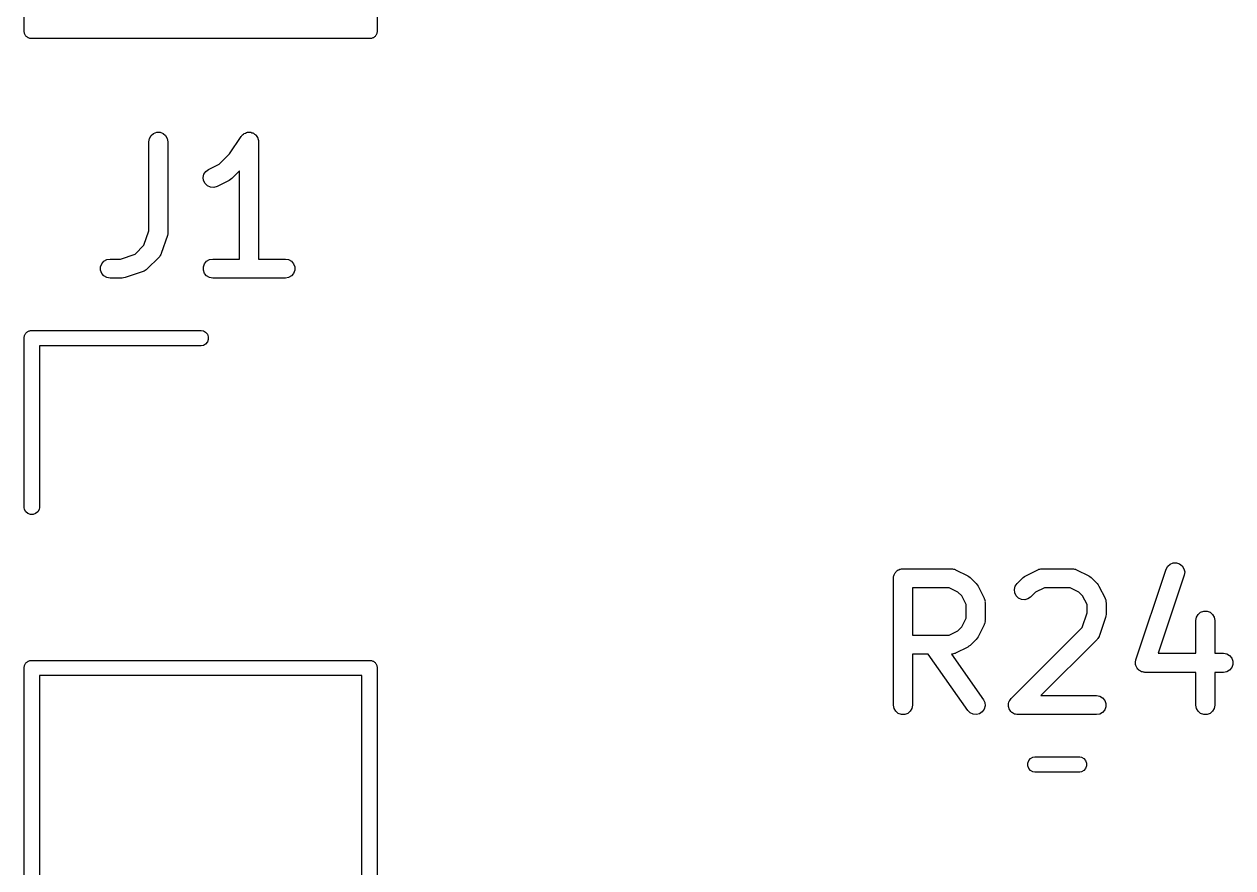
# Model space of a CAD drawing. Extents: x 105.5 to 202.9, y -138.6 to -44.
# Drawn here: x 142.12 to 151.64, y -71.42 to -64.78 of the extents above; entities that cross this region are included whole.
import ezdxf

# ---------------------------------------------------------------- set-up
doc = ezdxf.new("R2010")
doc.units = 0
doc.header["$MEASUREMENT"] = 0
doc.layers.add('BLACK', color=7, linetype='CONTINUOUS')

msp = doc.modelspace()

# ---------------------------------------------------------------- linework, layer by layer
at = {"layer": 'BLACK', "linetype": 'CONTINUOUS'}
for p, q in [((142.12, -64.8194), (142.12, -59.6848)), ((144.9, -59.6848), (144.9, -64.8352)), ((142.12, -64.8406), (142.12, -64.8194)), ((142.122, -64.8456), (142.12, -64.8406)), ((142.123, -64.8508), (142.122, -64.8456)), ((142.125, -64.8554), (142.123, -64.8508)), ((142.127, -64.8605), (142.125, -64.8554)), ((142.131, -64.8645), (142.127, -64.8605)), ((142.133, -64.8692), (142.131, -64.8645)), ((142.137, -64.8726), (142.133, -64.8692)), ((142.141, -64.8767), (142.137, -64.8726)), ((142.145, -64.8793), (142.141, -64.8767)), ((142.15, -64.8828), (142.145, -64.8793)), ((142.155, -64.8846), (142.15, -64.8828)), ((142.159, -64.8873), (142.155, -64.8846)), ((142.164, -64.8882), (142.159, -64.8873)), ((142.169, -64.89), (142.164, -64.8882)), ((142.175, -64.89), (142.169, -64.89)), ((144.845, -64.89), (142.175, -64.89)), ((142.175, -64.89), (142.175, -64.89)), ((144.851, -64.89), (144.845, -64.89)), ((144.845, -64.89), (144.845, -64.89)), ((144.856, -64.8882), (144.851, -64.89)), ((144.861, -64.8873), (144.856, -64.8882)), ((144.865, -64.8846), (144.861, -64.8873)), ((144.87, -64.8828), (144.865, -64.8846)), ((144.875, -64.8793), (144.87, -64.8828)), ((144.879, -64.8767), (144.875, -64.8793)), ((144.883, -64.8726), (144.879, -64.8767)), ((144.887, -64.8692), (144.883, -64.8726)), ((144.889, -64.8645), (144.887, -64.8692)), ((144.893, -64.8605), (144.889, -64.8645)), ((144.895, -64.8555), (144.893, -64.8605)), ((144.897, -64.8508), (144.895, -64.8555)), ((144.898, -64.8456), (144.897, -64.8508)), ((144.9, -64.8406), (144.898, -64.8456)), ((144.9, -64.8352), (144.9, -64.8353)), ((144.9, -64.8353), (144.9, -64.8406)), ((143.106, -65.6767), (143.119, -65.6542)), ((143.119, -65.6542), (143.139, -65.6374)), ((143.139, -65.6374), (143.164, -65.6285)), ((143.164, -65.6285), (143.19, -65.6285)), ((143.19, -65.6285), (143.214, -65.6374)), ((143.214, -65.6374), (143.234, -65.6542)), ((143.234, -65.6542), (143.247, -65.6767)), ((143.737, -65.7975), (143.829, -65.6608)), ((143.829, -65.6608), (143.831, -65.6578)), ((143.831, -65.6578), (143.833, -65.6542)), ((143.833, -65.6542), (143.84, -65.6484)), ((143.84, -65.6484), (143.847, -65.6419)), ((143.847, -65.6419), (143.85, -65.6401)), ((143.85, -65.6401), (143.853, -65.6374)), ((143.853, -65.6374), (143.862, -65.6344)), ((143.862, -65.6344), (143.87, -65.6304)), ((143.87, -65.6304), (143.874, -65.6299)), ((143.874, -65.6299), (143.878, -65.6285)), ((143.878, -65.6285), (143.887, -65.6285)), ((143.887, -65.6285), (143.896, -65.6275)), ((143.896, -65.6275), (143.9, -65.6285)), ((143.9, -65.6285), (143.904, -65.6285)), ((143.904, -65.6285), (143.912, -65.6316)), ((143.912, -65.6316), (143.921, -65.6337)), ((143.921, -65.6337), (143.925, -65.636)), ((143.925, -65.636), (143.928, -65.6374)), ((143.928, -65.6374), (143.935, -65.6432)), ((143.935, -65.6432), (143.943, -65.6481)), ((143.943, -65.6481), (143.945, -65.6515)), ((143.945, -65.6515), (143.948, -65.6542)), ((143.948, -65.6542), (143.953, -65.6619)), ((143.953, -65.6619), (143.958, -65.6691)), ((143.958, -65.6691), (143.959, -65.6731)), ((143.959, -65.6731), (143.961, -65.6767)), ((143.102, -65.7024), (143.106, -65.6767)), ((143.102, -66.4045), (143.102, -65.7024)), ((143.247, -65.6767), (143.252, -65.7024)), ((143.252, -65.7024), (143.252, -66.4167)), ((143.961, -65.6767), (143.963, -65.6855)), ((143.963, -65.6855), (143.965, -65.6941)), ((143.965, -65.6941), (143.965, -65.6983)), ((143.965, -65.6983), (143.966, -65.7024)), ((143.966, -65.7024), (143.966, -66.6274)), ((143.656, -65.8788), (143.737, -65.7975)), ((143.53, -65.9836), (143.536, -65.9583)), ((143.536, -65.9583), (143.551, -65.9365)), ((143.551, -65.9365), (143.572, -65.921)), ((143.572, -65.921), (143.656, -65.8788)), ((143.816, -65.9311), (143.754, -65.9935)), ((143.816, -66.6274), (143.816, -65.9311)), ((143.533, -66.0095), (143.53, -65.9836)), ((143.545, -66.0328), (143.533, -66.0095)), ((143.564, -66.0507), (143.545, -66.0328)), ((143.588, -66.061), (143.564, -66.0507)), ((143.734, -66.0076), (143.639, -66.0552)), ((143.744, -66.0004), (143.734, -66.0076)), ((143.754, -65.9935), (143.744, -66.0004)), ((143.614, -66.0626), (143.588, -66.061)), ((143.639, -66.0552), (143.614, -66.0626)), ((143.063, -66.519), (143.102, -66.4045)), ((143.25, -66.4285), (143.248, -66.4404)), ((143.252, -66.4167), (143.25, -66.4285)), ((142.993, -66.5892), (143.063, -66.519)), ((143.248, -66.4404), (143.2, -66.5832)), ((142.879, -66.6274), (142.993, -66.5892)), ((143.182, -66.6126), (143.087, -66.7078)), ((143.185, -66.609), (143.182, -66.6126)), ((143.188, -66.6061), (143.185, -66.609)), ((143.192, -66.5984), (143.188, -66.6061)), ((143.197, -66.5912), (143.192, -66.5984)), ((143.198, -66.587), (143.197, -66.5912)), ((143.2, -66.5832), (143.198, -66.587)), ((142.722, -66.6894), (142.731, -66.6649)), ((142.722, -66.7154), (142.722, -66.6894)), ((142.731, -66.7399), (142.722, -66.7154)), ((142.731, -66.6649), (142.748, -66.6449)), ((142.748, -66.6449), (142.77, -66.6319)), ((142.77, -66.6319), (142.796, -66.6274)), ((142.796, -66.6274), (142.879, -66.6274)), ((143.073, -66.7177), (143.066, -66.7227)), ((143.08, -66.7135), (143.073, -66.7177)), ((143.083, -66.7103), (143.08, -66.7135)), ((143.087, -66.7078), (143.083, -66.7103)), ((143.531, -66.6894), (143.54, -66.6649)), ((143.531, -66.7154), (143.531, -66.6894)), ((143.54, -66.7399), (143.531, -66.7154)), ((143.54, -66.6649), (143.557, -66.6449)), ((143.557, -66.6449), (143.58, -66.6319)), ((143.58, -66.6319), (143.605, -66.6274)), ((143.605, -66.6274), (143.816, -66.6274)), ((143.966, -66.6274), (144.177, -66.6274)), ((144.177, -66.6274), (144.202, -66.6319)), ((144.202, -66.6319), (144.225, -66.6449)), ((144.225, -66.6449), (144.242, -66.6649)), ((144.242, -66.6649), (144.251, -66.6894)), ((144.251, -66.7154), (144.242, -66.7399)), ((144.251, -66.6894), (144.251, -66.7154)), ((142.748, -66.7598), (142.731, -66.7399)), ((142.77, -66.7729), (142.748, -66.7598)), ((142.796, -66.7774), (142.77, -66.7729)), ((142.891, -66.7774), (142.796, -66.7774)), ((142.903, -66.7753), (142.891, -66.7774)), ((142.915, -66.7735), (142.903, -66.7753)), ((143.058, -66.7259), (142.915, -66.7735)), ((143.061, -66.7239), (143.058, -66.7259)), ((143.066, -66.7227), (143.061, -66.7239)), ((143.557, -66.7598), (143.54, -66.7399)), ((143.58, -66.7729), (143.557, -66.7598)), ((143.605, -66.7774), (143.58, -66.7729)), ((144.177, -66.7774), (143.605, -66.7774)), ((144.202, -66.7729), (144.177, -66.7774)), ((144.225, -66.7598), (144.202, -66.7729)), ((144.242, -66.7399), (144.225, -66.7598)), ((142.15, -67.1972), (142.155, -67.1954)), ((142.155, -67.1954), (142.159, -67.1927)), ((142.159, -67.1927), (142.164, -67.1918)), ((142.164, -67.1918), (142.169, -67.19)), ((142.169, -67.19), (142.175, -67.19)), ((142.175, -67.19), (142.175, -67.19)), ((142.175, -67.19), (143.515, -67.19)), ((143.515, -67.19), (143.531, -67.1927)), ((143.531, -67.1927), (143.549, -67.2033)), ((142.12, -67.2394), (142.122, -67.2344)), ((142.12, -67.2448), (142.12, -67.2394)), ((142.12, -68.5852), (142.12, -67.2448)), ((142.122, -67.2344), (142.123, -67.2292)), ((142.123, -67.2292), (142.125, -67.2246)), ((142.125, -67.2246), (142.127, -67.2195)), ((142.127, -67.2195), (142.131, -67.2154)), ((142.131, -67.2154), (142.133, -67.2108)), ((142.133, -67.2108), (142.137, -67.2074)), ((142.137, -67.2074), (142.141, -67.2033)), ((142.141, -67.2033), (142.145, -67.2007)), ((142.145, -67.2007), (142.15, -67.1972)), ((143.549, -67.2033), (143.563, -67.2195)), ((143.563, -67.2805), (143.549, -67.2967)), ((143.563, -67.2195), (143.57, -67.2394)), ((143.57, -67.2606), (143.563, -67.2805)), ((143.57, -67.2394), (143.57, -67.2606)), ((143.515, -67.31), (142.24, -67.31)), ((142.24, -67.31), (142.24, -68.5852)), ((143.531, -67.3073), (143.515, -67.31)), ((143.549, -67.2967), (143.531, -67.3073)), ((142.123, -68.6008), (142.12, -68.5852)), ((142.133, -68.6192), (142.123, -68.6008)), ((142.15, -68.6328), (142.133, -68.6192)), ((142.227, -68.6192), (142.21, -68.6328)), ((142.237, -68.6008), (142.227, -68.6192)), ((142.24, -68.5852), (142.237, -68.6008)), ((142.169, -68.64), (142.15, -68.6328)), ((142.191, -68.64), (142.169, -68.64)), ((142.21, -68.6328), (142.191, -68.64)), ((148.976, -69.1049), (148.98, -69.0999)), ((148.98, -69.0999), (148.983, -69.0942)), ((148.983, -69.0942), (148.988, -69.09)), ((148.988, -69.09), (148.993, -69.0849)), ((148.993, -69.0849), (148.998, -69.0816)), ((148.998, -69.0816), (149.003, -69.0774)), ((149.003, -69.0774), (149.009, -69.0752)), ((149.009, -69.0752), (149.015, -69.0719)), ((149.015, -69.0719), (149.022, -69.0708)), ((149.022, -69.0708), (149.028, -69.0685)), ((149.028, -69.0685), (149.034, -69.0685)), ((149.034, -69.0685), (149.041, -69.0674)), ((149.041, -69.0674), (149.422, -69.0674)), ((149.422, -69.0674), (149.426, -69.0681)), ((149.426, -69.0681), (149.43, -69.0679)), ((149.43, -69.0679), (149.439, -69.0704)), ((149.439, -69.0704), (149.447, -69.0719)), ((149.447, -69.0719), (149.451, -69.0741)), ((149.451, -69.0741), (149.455, -69.0753)), ((149.455, -69.0753), (149.55, -69.1229)), ((150.007, -69.1229), (150.102, -69.0753)), ((150.102, -69.0753), (150.107, -69.0741)), ((150.107, -69.0741), (150.11, -69.0719)), ((150.11, -69.0719), (150.119, -69.0704)), ((150.119, -69.0704), (150.127, -69.0679)), ((150.127, -69.0679), (150.132, -69.0681)), ((150.132, -69.0681), (150.136, -69.0674)), ((150.136, -69.0674), (150.374, -69.0674)), ((150.374, -69.0674), (150.378, -69.0681)), ((150.378, -69.0681), (150.383, -69.0679)), ((150.383, -69.0679), (150.391, -69.0704)), ((150.391, -69.0704), (150.4, -69.0719)), ((150.4, -69.0719), (150.403, -69.0741)), ((150.403, -69.0741), (150.408, -69.0753)), ((150.408, -69.0753), (150.503, -69.1229)), ((150.874, -69.7853), (151.112, -69.071)), ((151.112, -69.071), (151.125, -69.0481)), ((151.125, -69.0481), (151.144, -69.0309)), ((151.144, -69.0309), (151.169, -69.0213)), ((151.169, -69.0213), (151.195, -69.0206)), ((151.195, -69.0206), (151.219, -69.0288)), ((151.219, -69.0288), (151.24, -69.045)), ((151.24, -69.045), (151.253, -69.0672)), ((151.253, -69.0672), (151.259, -69.0927)), ((151.259, -69.0927), (151.255, -69.1185)), ((148.966, -69.1424), (148.967, -69.1359)), ((148.966, -70.1424), (148.966, -69.1424)), ((148.967, -69.1294), (148.969, -69.1232)), ((148.967, -69.1359), (148.967, -69.1294)), ((148.969, -69.1232), (148.97, -69.1167)), ((148.97, -69.1167), (148.974, -69.111)), ((148.974, -69.111), (148.976, -69.1049)), ((149.55, -69.1229), (149.56, -69.1301)), ((149.56, -69.1301), (149.57, -69.137)), ((149.57, -69.137), (149.618, -69.1846)), ((149.618, -69.1846), (149.624, -69.1944)), ((149.624, -69.1944), (149.632, -69.2041)), ((149.925, -69.2059), (149.94, -69.1846)), ((149.94, -69.1846), (149.988, -69.137)), ((149.988, -69.137), (149.998, -69.1301)), ((149.998, -69.1301), (150.007, -69.1229)), ((150.503, -69.1229), (150.512, -69.1301)), ((150.512, -69.1301), (150.522, -69.137)), ((150.522, -69.137), (150.57, -69.1846)), ((150.57, -69.1846), (150.577, -69.1944)), ((150.577, -69.1944), (150.584, -69.2041)), ((151.255, -69.1185), (151.05, -69.734)), ((149.116, -69.2174), (149.116, -69.5912)), ((149.404, -69.2174), (149.116, -69.2174)), ((149.472, -69.2516), (149.404, -69.2174)), ((149.503, -69.282), (149.472, -69.2516)), ((149.537, -69.3506), (149.503, -69.282)), ((149.632, -69.2041), (149.679, -69.2993)), ((149.918, -69.2311), (149.925, -69.2059)), ((149.921, -69.257), (149.918, -69.2311)), ((149.932, -69.2806), (149.921, -69.257)), ((149.95, -69.2991), (149.932, -69.2806)), ((150.046, -69.2907), (150.025, -69.3056)), ((150.085, -69.2516), (150.046, -69.2907)), ((150.154, -69.2174), (150.085, -69.2516)), ((150.356, -69.2174), (150.154, -69.2174)), ((150.425, -69.2516), (150.356, -69.2174)), ((150.455, -69.282), (150.425, -69.2516)), ((150.49, -69.3506), (150.455, -69.282)), ((150.584, -69.2041), (150.632, -69.2993)), ((149.537, -69.458), (149.537, -69.3506)), ((149.679, -69.2993), (149.68, -69.3035)), ((149.68, -69.3035), (149.683, -69.3072)), ((149.683, -69.3072), (149.684, -69.3159)), ((149.684, -69.3159), (149.687, -69.3243)), ((149.687, -69.3243), (149.686, -69.3286)), ((149.686, -69.3286), (149.687, -69.3329)), ((149.687, -69.3329), (149.687, -69.4757)), ((149.974, -69.3101), (149.95, -69.2991)), ((150, -69.3123), (149.974, -69.3101)), ((150.025, -69.3056), (150, -69.3123)), ((150.49, -69.4159), (150.49, -69.3506)), ((150.632, -69.2993), (150.633, -69.3035)), ((150.633, -69.3035), (150.635, -69.3072)), ((150.635, -69.3072), (150.637, -69.3159)), ((150.637, -69.3159), (150.639, -69.3243)), ((150.639, -69.3243), (150.639, -69.3286)), ((150.639, -69.3286), (150.64, -69.3329)), ((150.64, -69.3329), (150.64, -69.4281)), ((149.503, -69.5265), (149.537, -69.458)), ((149.687, -69.4757), (149.686, -69.48)), ((149.686, -69.48), (149.687, -69.4843)), ((150.451, -69.5304), (150.49, -69.4159)), ((150.636, -69.4518), (150.588, -69.5947)), ((150.637, -69.4399), (150.636, -69.4518)), ((150.64, -69.4281), (150.637, -69.4399)), ((151.347, -69.4757), (151.351, -69.4501)), ((151.347, -69.734), (151.347, -69.4757)), ((151.351, -69.4501), (151.364, -69.4275)), ((151.364, -69.4275), (151.384, -69.4108)), ((151.384, -69.4108), (151.409, -69.4019)), ((151.409, -69.4019), (151.435, -69.4019)), ((151.435, -69.4019), (151.459, -69.4108)), ((151.459, -69.4108), (151.479, -69.4275)), ((151.479, -69.4275), (151.492, -69.4501)), ((151.492, -69.4501), (151.497, -69.4757)), ((151.497, -69.4757), (151.497, -69.734)), ((149.404, -69.5912), (149.472, -69.5569)), ((149.472, -69.5569), (149.503, -69.5265)), ((149.679, -69.5093), (149.632, -69.6045)), ((149.68, -69.5051), (149.679, -69.5093)), ((149.683, -69.5014), (149.68, -69.5051)), ((149.684, -69.4927), (149.683, -69.5014)), ((149.687, -69.4843), (149.684, -69.4927)), ((149.892, -70.0893), (150.451, -69.5304)), ((149.116, -69.5912), (149.404, -69.5912)), ((149.57, -69.6716), (149.56, -69.6785)), ((149.618, -69.624), (149.57, -69.6716)), ((149.624, -69.6142), (149.618, -69.624)), ((149.632, -69.6045), (149.624, -69.6142)), ((150.57, -69.624), (150.127, -70.0674)), ((150.572, -69.6204), (150.57, -69.624)), ((150.576, -69.6176), (150.572, -69.6204)), ((150.58, -69.6098), (150.576, -69.6176)), ((150.585, -69.6026), (150.58, -69.6098)), ((150.586, -69.5985), (150.585, -69.6026)), ((150.588, -69.5947), (150.586, -69.5985)), ((149.24, -69.7412), (149.116, -69.7412)), ((149.116, -69.7412), (149.116, -70.1424)), ((149.551, -70.1854), (149.24, -69.7412)), ((149.426, -69.7404), (149.423, -69.741)), ((149.423, -69.741), (149.674, -70.0994)), ((149.43, -69.7407), (149.426, -69.7404)), ((149.439, -69.7382), (149.43, -69.7407)), ((149.447, -69.7367), (149.439, -69.7382)), ((149.451, -69.7345), (149.447, -69.7367)), ((149.455, -69.7333), (149.451, -69.7345)), ((149.55, -69.6857), (149.455, -69.7333)), ((149.56, -69.6785), (149.55, -69.6857)), ((151.05, -69.734), (151.347, -69.734)), ((151.497, -69.734), (151.565, -69.734)), ((151.565, -69.734), (151.59, -69.7386)), ((151.59, -69.7386), (151.613, -69.7516)), ((151.613, -69.7516), (151.629, -69.7715)), ((142.12, -69.8394), (142.122, -69.8344)), ((142.12, -69.8447), (142.12, -69.8394)), ((142.12, -69.8448), (142.12, -69.8447)), ((142.12, -74.9794), (142.12, -69.8448)), ((142.122, -69.8344), (142.123, -69.8292)), ((142.123, -69.8292), (142.125, -69.8245)), ((142.125, -69.8245), (142.127, -69.8195)), ((142.127, -69.8195), (142.131, -69.8155)), ((142.131, -69.8155), (142.133, -69.8108)), ((142.133, -69.8108), (142.137, -69.8074)), ((142.137, -69.8074), (142.141, -69.8033)), ((142.141, -69.8033), (142.145, -69.8007)), ((142.145, -69.8007), (142.15, -69.7972)), ((142.15, -69.7972), (142.155, -69.7954)), ((142.155, -69.7954), (142.159, -69.7927)), ((142.159, -69.7927), (142.164, -69.7918)), ((142.164, -69.7918), (142.169, -69.79)), ((142.169, -69.79), (142.175, -69.79)), ((142.175, -69.79), (142.175, -69.79)), ((142.175, -69.79), (144.845, -69.79)), ((144.845, -69.79), (144.851, -69.79)), ((144.845, -69.79), (144.845, -69.79)), ((144.851, -69.79), (144.856, -69.7918)), ((144.856, -69.7918), (144.861, -69.7927)), ((144.861, -69.7927), (144.865, -69.7954)), ((144.865, -69.7954), (144.87, -69.7972)), ((144.87, -69.7972), (144.875, -69.8007)), ((144.875, -69.8007), (144.879, -69.8033)), ((144.879, -69.8033), (144.883, -69.8074)), ((144.883, -69.8074), (144.887, -69.8108)), ((144.887, -69.8108), (144.889, -69.8155)), ((144.889, -69.8155), (144.893, -69.8195)), ((144.893, -69.8195), (144.895, -69.8245)), ((144.895, -69.8245), (144.897, -69.8292)), ((144.897, -69.8292), (144.898, -69.8344)), ((144.898, -69.8344), (144.9, -69.8394)), ((144.9, -69.8394), (144.9, -69.8447)), ((144.9, -69.8447), (144.9, -69.8448)), ((144.9, -69.8448), (144.9, -74.9952)), ((150.871, -69.8111), (150.872, -69.8036)), ((150.872, -69.8165), (150.871, -69.8111)), ((150.872, -69.796), (150.874, -69.7908)), ((150.872, -69.8036), (150.872, -69.796)), ((150.872, -69.8221), (150.872, -69.8165)), ((150.874, -69.8292), (150.872, -69.8221)), ((150.874, -69.7908), (150.874, -69.7853)), ((150.876, -69.8366), (150.874, -69.8292)), ((150.879, -69.8413), (150.876, -69.8366)), ((150.881, -69.8465), (150.879, -69.8413)), ((150.885, -69.8524), (150.881, -69.8465)), ((150.889, -69.8588), (150.885, -69.8524)), ((150.894, -69.8623), (150.889, -69.8588)), ((151.629, -69.8465), (151.613, -69.8665)), ((151.629, -69.7715), (151.638, -69.796)), ((151.638, -69.8221), (151.629, -69.8465)), ((151.638, -69.796), (151.638, -69.8221)), ((142.24, -69.91), (142.24, -74.93)), ((144.78, -69.91), (142.24, -69.91)), ((144.78, -74.93), (144.78, -69.91)), ((150.897, -69.8665), (150.894, -69.8623)), ((150.904, -69.8703), (150.897, -69.8665)), ((150.91, -69.875), (150.904, -69.8703)), ((150.915, -69.8768), (150.91, -69.875)), ((150.92, -69.8795), (150.915, -69.8768)), ((150.927, -69.8808), (150.92, -69.8795)), ((150.934, -69.8832), (150.927, -69.8808)), ((150.94, -69.8831), (150.934, -69.8832)), ((150.945, -69.884), (150.94, -69.8831)), ((151.347, -69.884), (150.945, -69.884)), ((151.347, -70.1424), (151.347, -69.884)), ((151.565, -69.884), (151.497, -69.884)), ((151.497, -69.884), (151.497, -70.1424)), ((151.59, -69.8795), (151.565, -69.884)), ((151.613, -69.8665), (151.59, -69.8795)), ((148.97, -70.168), (148.966, -70.1424)), ((149.116, -70.1424), (149.111, -70.168)), ((149.674, -70.0994), (149.685, -70.123)), ((149.685, -70.123), (149.687, -70.1489)), ((149.871, -70.1358), (149.872, -70.1327)), ((149.872, -70.1456), (149.871, -70.1358)), ((149.872, -70.1294), (149.875, -70.1201)), ((149.872, -70.1327), (149.872, -70.1294)), ((149.872, -70.1554), (149.872, -70.1456)), ((149.875, -70.1201), (149.878, -70.1107)), ((149.878, -70.1107), (149.879, -70.108)), ((149.879, -70.108), (149.881, -70.1049)), ((149.881, -70.1049), (149.887, -70.0974)), ((149.887, -70.0974), (149.892, -70.0893)), ((150.127, -70.0674), (150.565, -70.0674)), ((150.565, -70.0674), (150.59, -70.0719)), ((150.59, -70.0719), (150.613, -70.0849)), ((150.613, -70.0849), (150.629, -70.1049)), ((150.629, -70.1049), (150.638, -70.1294)), ((150.638, -70.1294), (150.638, -70.1554)), ((151.351, -70.168), (151.347, -70.1424)), ((151.497, -70.1424), (151.492, -70.168)), ((148.983, -70.1906), (148.97, -70.168)), ((149.003, -70.2073), (148.983, -70.1906)), ((149.028, -70.2162), (149.003, -70.2073)), ((149.054, -70.2162), (149.028, -70.2162)), ((149.078, -70.2073), (149.054, -70.2162)), ((149.098, -70.1906), (149.078, -70.2073)), ((149.111, -70.168), (149.098, -70.1906)), ((149.569, -70.2038), (149.551, -70.1854)), ((149.593, -70.2148), (149.569, -70.2038)), ((149.619, -70.2171), (149.593, -70.2148)), ((149.644, -70.2104), (149.619, -70.2171)), ((149.665, -70.1954), (149.644, -70.2104)), ((149.68, -70.1741), (149.665, -70.1954)), ((149.687, -70.1489), (149.68, -70.1741)), ((149.873, -70.1585), (149.872, -70.1554)), ((149.873, -70.1618), (149.873, -70.1585)), ((149.877, -70.1707), (149.873, -70.1618)), ((149.881, -70.1799), (149.877, -70.1707)), ((149.883, -70.1824), (149.881, -70.1799)), ((149.884, -70.1854), (149.883, -70.1824)), ((149.891, -70.1923), (149.884, -70.1854)), ((149.897, -70.1998), (149.891, -70.1923)), ((149.9, -70.2015), (149.897, -70.1998)), ((149.902, -70.2038), (149.9, -70.2015)), ((149.911, -70.208), (149.902, -70.2038)), ((149.92, -70.2129), (149.911, -70.208)), ((149.923, -70.2134), (149.92, -70.2129)), ((149.926, -70.2148), (149.923, -70.2134)), ((149.936, -70.2157), (149.926, -70.2148)), ((149.945, -70.2174), (149.936, -70.2157)), ((150.565, -70.2174), (149.945, -70.2174)), ((150.59, -70.2129), (150.565, -70.2174)), ((150.613, -70.1998), (150.59, -70.2129)), ((150.629, -70.1799), (150.613, -70.1998)), ((150.638, -70.1554), (150.629, -70.1799)), ((151.364, -70.1906), (151.351, -70.168)), ((151.384, -70.2073), (151.364, -70.1906)), ((151.409, -70.2162), (151.384, -70.2073)), ((151.435, -70.2162), (151.409, -70.2162)), ((151.459, -70.2073), (151.435, -70.2162)), ((151.479, -70.1906), (151.459, -70.2073)), ((151.492, -70.168), (151.479, -70.1906)), ((150.024, -70.5994), (150.031, -70.5795)), ((150.024, -70.6206), (150.024, -70.5994)), ((150.031, -70.6405), (150.024, -70.6206)), ((150.031, -70.5795), (150.045, -70.5633)), ((150.045, -70.5633), (150.063, -70.5527)), ((150.063, -70.5527), (150.078, -70.55)), ((150.078, -70.55), (150.432, -70.55)), ((150.432, -70.55), (150.447, -70.5527)), ((150.447, -70.5527), (150.465, -70.5633)), ((150.465, -70.5633), (150.479, -70.5795)), ((150.479, -70.5795), (150.486, -70.5994)), ((150.486, -70.6206), (150.479, -70.6405)), ((150.486, -70.5994), (150.486, -70.6206)), ((150.045, -70.6567), (150.031, -70.6405)), ((150.063, -70.6673), (150.045, -70.6567)), ((150.078, -70.67), (150.063, -70.6673)), ((150.432, -70.67), (150.078, -70.67)), ((150.447, -70.6673), (150.432, -70.67)), ((150.465, -70.6567), (150.447, -70.6673)), ((150.479, -70.6405), (150.465, -70.6567))]:
    msp.add_line(p, q, dxfattribs=at)

doc.saveas('drawing.dxf')
